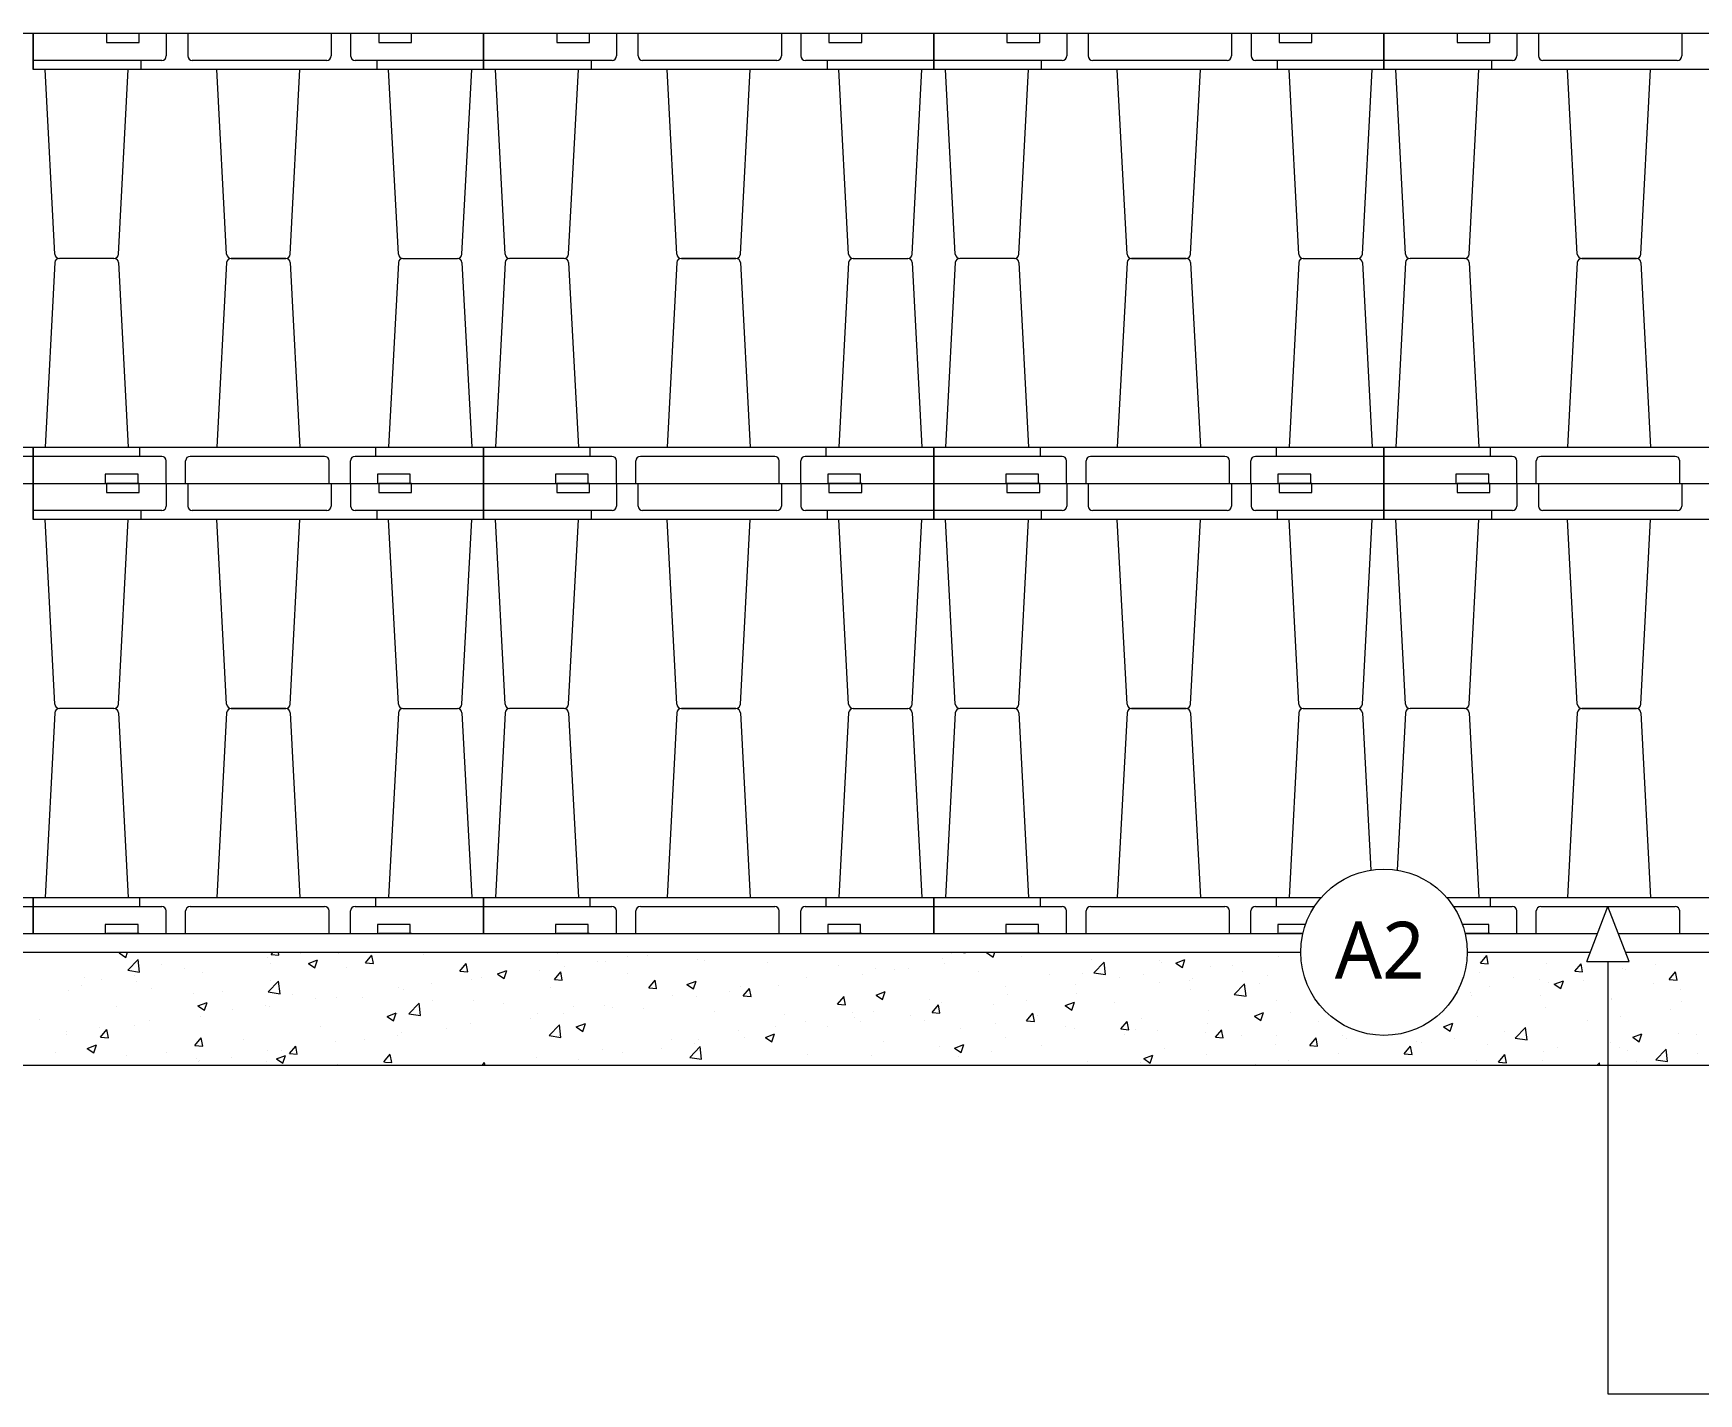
# Model space of a CAD drawing. Header units: millimetres. Extents: x 6388 to 10588, y 8 to 2978.
# Drawn here: x 8404 to 8989, y 463 to 941 of the extents above; entities that cross this region are included whole.
import ezdxf

# ---------------------------------------------------------------- set-up
doc = ezdxf.new("R2010")
doc.units = ezdxf.units.MM
doc.styles.add('微軟正黑體-20', font='Microsoft JhengHei.ttf', dxfattribs={"height": 20})

msp = doc.modelspace()

# ---------------------------------------------------------------- linework, layer by layer
at = {"lineweight": 5}
for p, q in [((8245.67, 941), (8403.93, 941)), ((8403.93, 928.28), (8403.93, 941)), ((8403.93, 941), (8403.93, 928.28)), ((8403.93, 931.46), (8403.93, 941)), ((8403.93, 941), (8562.2, 941)), ((8403.93, 941), (8403.93, 928.28)), ((8429.67, 941), (8429.67, 937.79)), ((8429.67, 937.79), (8441.19, 937.79)), ((8441.19, 937.79), (8441.19, 941)), ((8450.69, 941), (8450.69, 933.05)), ((8458.24, 941), (8458.24, 933.05)), ((8508.65, 941), (8508.65, 933.05)), ((8515.49, 941), (8515.49, 933.05)), ((8525.35, 941), (8525.35, 937.79)), ((8525.35, 937.79), (8536.88, 937.79)), ((8536.88, 937.79), (8536.88, 941)), ((8562.2, 928.28), (8562.2, 941)), ((8562.2, 941), (8562.2, 928.28)), ((8562.2, 931.46), (8562.2, 941)), ((8562.2, 941), (8720.46, 941)), ((8562.2, 941), (8562.2, 928.28)), ((8562.2, 941), (8562.2, 928.28)), ((8587.93, 941), (8587.93, 937.79)), ((8587.93, 937.79), (8599.46, 937.79)), ((8599.46, 937.79), (8599.46, 941)), ((8608.96, 941), (8608.96, 933.05)), ((8616.5, 941), (8616.5, 933.05)), ((8666.91, 941), (8666.91, 933.05)), ((8673.75, 941), (8673.75, 933.05)), ((8683.62, 941), (8683.62, 937.79)), ((8683.62, 937.79), (8695.14, 937.79)), ((8695.14, 937.79), (8695.14, 941)), ((8720.46, 941), (8878.73, 941)), ((8720.46, 941), (8720.46, 928.28)), ((8720.46, 941), (8720.46, 941)), ((8720.46, 941), (8720.46, 931.46)), ((8720.46, 928.28), (8720.46, 941)), ((8720.46, 941), (8720.46, 928.28)), ((8720.46, 931.46), (8720.46, 941)), ((8746.2, 941), (8746.2, 937.79)), ((8746.2, 937.79), (8757.72, 937.79)), ((8757.72, 937.79), (8757.72, 941)), ((8767.23, 941), (8767.23, 933.05)), ((8774.77, 941), (8774.77, 933.05)), ((8825.18, 941), (8825.18, 933.05)), ((8832.02, 941), (8832.02, 933.05)), ((8841.88, 941), (8841.88, 937.79)), ((8841.88, 937.79), (8853.41, 937.79)), ((8853.41, 937.79), (8853.41, 941)), ((8878.73, 941), (8878.73, 928.28)), ((8878.73, 941), (9149.81, 941)), ((8878.73, 928.28), (8878.73, 941)), ((8878.73, 941), (8878.73, 928.28)), ((8904.46, 941), (8904.46, 937.79)), ((8904.46, 937.79), (8915.99, 937.79)), ((8915.99, 937.79), (8915.99, 941)), ((8925.49, 941), (8925.49, 933.05)), ((8933.04, 941), (8933.04, 933.05)), ((8983.44, 941), (8983.44, 933.05)), ((8403.93, 931.46), (8403.93, 931.46)), ((8449.11, 931.46), (8403.93, 931.46)), ((8441.87, 928.28), (8441.87, 931.45)), ((8507.06, 931.46), (8459.82, 931.46)), ((8562.2, 931.46), (8517.07, 931.46)), ((8524.82, 928.33), (8524.82, 931.45)), ((8562.2, 931.46), (8562.2, 931.46)), ((8607.38, 931.46), (8562.2, 931.46)), ((8600.13, 928.28), (8600.13, 931.45)), ((8665.33, 931.46), (8618.09, 931.46)), ((8720.46, 931.46), (8675.33, 931.46)), ((8683.09, 928.33), (8683.09, 931.45)), ((8765.64, 931.46), (8720.46, 931.46)), ((8720.46, 931.46), (8720.46, 931.46)), ((8758.4, 928.28), (8758.4, 931.45)), ((8823.6, 931.46), (8776.35, 931.46)), ((8878.73, 931.46), (8833.6, 931.46)), ((8841.35, 928.33), (8841.35, 931.45)), ((8923.91, 931.46), (8878.73, 931.46)), ((8916.67, 928.28), (8916.67, 931.45)), ((8981.86, 931.46), (8934.62, 931.46)), ((8562.2, 928.28), (8403.93, 928.28)), ((8411.51, 863.36), (8408.08, 928.28)), ((8433.86, 863.36), (8437.29, 928.28)), ((8471.89, 863.36), (8468.46, 928.28)), ((8494.24, 863.36), (8497.67, 928.28)), ((8532.27, 863.36), (8528.84, 928.28)), ((8554.62, 863.36), (8558.05, 928.28)), ((8720.46, 928.28), (8562.2, 928.28)), ((8569.78, 863.36), (8566.35, 928.28)), ((8592.12, 863.36), (8595.55, 928.28)), ((8630.16, 863.36), (8626.73, 928.28)), ((8652.5, 863.36), (8655.93, 928.28)), ((8690.54, 863.36), (8687.11, 928.28)), ((8712.88, 863.36), (8716.31, 928.28)), ((8878.73, 928.28), (8720.46, 928.28)), ((8728.05, 863.36), (8724.62, 928.28)), ((8750.39, 863.36), (8753.82, 928.28)), ((8788.42, 863.36), (8785, 928.28)), ((8810.77, 863.36), (8814.2, 928.28)), ((8848.8, 863.36), (8845.37, 928.28)), ((8871.15, 863.36), (8874.58, 928.28)), ((9037, 928.28), (8878.73, 928.28)), ((8886.31, 863.36), (8882.88, 928.28)), ((8908.66, 863.36), (8912.09, 928.28)), ((8946.69, 863.36), (8943.26, 928.28)), ((8969.04, 863.36), (8972.47, 928.28)), ((8432.28, 861.86), (8413.09, 861.86)), ((8432.28, 861.86), (8413.09, 861.86)), ((8473.47, 861.86), (8492.66, 861.86)), ((8492.66, 861.86), (8473.47, 861.86)), ((8533.85, 861.86), (8553.04, 861.86)), ((8533.85, 861.86), (8553.04, 861.86)), ((8590.54, 861.86), (8571.36, 861.86)), ((8590.54, 861.86), (8571.36, 861.86)), ((8631.74, 861.86), (8650.92, 861.86)), ((8650.92, 861.86), (8631.74, 861.86)), ((8692.12, 861.86), (8711.3, 861.86)), ((8692.12, 861.86), (8711.3, 861.86)), ((8748.81, 861.86), (8729.63, 861.86)), ((8748.81, 861.86), (8729.63, 861.86)), ((8790.01, 861.86), (8809.19, 861.86)), ((8809.19, 861.86), (8790.01, 861.86)), ((8850.38, 861.86), (8869.57, 861.86)), ((8850.38, 861.86), (8869.57, 861.86)), ((8907.08, 861.86), (8887.89, 861.86)), ((8907.08, 861.86), (8887.89, 861.86)), ((8948.27, 861.86), (8967.46, 861.86)), ((8967.46, 861.86), (8948.27, 861.86)), ((8411.51, 860.37), (8408.08, 795.45)), ((8433.86, 860.37), (8437.29, 795.45)), ((8471.89, 860.37), (8468.46, 795.45)), ((8494.24, 860.37), (8497.67, 795.45)), ((8532.27, 860.37), (8528.84, 795.45)), ((8554.62, 860.37), (8558.05, 795.45)), ((8569.78, 860.37), (8566.35, 795.45)), ((8592.12, 860.37), (8595.55, 795.45)), ((8630.16, 860.37), (8626.73, 795.45)), ((8652.5, 860.37), (8655.93, 795.45)), ((8690.54, 860.37), (8687.11, 795.45)), ((8712.88, 860.37), (8716.31, 795.45)), ((8728.05, 860.37), (8724.62, 795.45)), ((8750.39, 860.37), (8753.82, 795.45)), ((8788.42, 860.37), (8785, 795.45)), ((8810.77, 860.37), (8814.2, 795.45)), ((8848.8, 860.37), (8845.37, 795.45)), ((8871.15, 860.37), (8874.58, 795.45)), ((8886.31, 860.37), (8882.88, 795.45)), ((8908.66, 860.37), (8912.09, 795.45)), ((8946.69, 860.37), (8943.26, 795.45)), ((8969.04, 860.37), (8972.47, 795.45)), ((8245.67, 795.45), (8403.93, 795.45)), ((8358.75, 792.27), (8403.93, 792.27)), ((8403.93, 782.73), (8403.93, 795.45)), ((8403.93, 795.45), (8403.93, 782.73)), ((8403.93, 795.45), (8562.2, 795.45)), ((8403.93, 795.45), (8403.93, 782.73)), ((8403.93, 795.45), (8403.93, 782.73)), ((8403.93, 792.27), (8449.06, 792.27)), ((8441.31, 795.4), (8441.31, 792.28)), ((8450.64, 782.73), (8450.64, 790.68)), ((8457.48, 782.73), (8457.48, 790.68)), ((8459.07, 792.27), (8506.31, 792.27)), ((8507.89, 782.73), (8507.89, 790.68)), ((8515.44, 782.73), (8515.44, 790.68)), ((8517.02, 792.27), (8562.2, 792.27)), ((8524.26, 795.45), (8524.26, 792.28)), ((8562.2, 782.73), (8562.2, 795.45)), ((8562.2, 795.45), (8562.2, 782.73)), ((8562.2, 795.45), (8720.46, 795.45)), ((8562.2, 795.45), (8562.2, 782.73)), ((8562.2, 795.45), (8562.2, 782.73)), ((8562.2, 792.27), (8607.33, 792.27)), ((8599.58, 795.4), (8599.58, 792.28)), ((8608.91, 782.73), (8608.91, 790.68)), ((8615.75, 782.73), (8615.75, 790.68)), ((8617.33, 792.27), (8664.58, 792.27)), ((8666.16, 782.73), (8666.16, 790.68)), ((8673.7, 782.73), (8673.7, 790.68)), ((8675.28, 792.27), (8720.46, 792.27)), ((8682.53, 795.45), (8682.53, 792.28)), ((8720.46, 795.45), (8878.73, 795.45)), ((8720.46, 795.45), (8720.46, 782.73)), ((8720.46, 782.73), (8720.46, 795.45)), ((8720.46, 795.45), (8720.46, 782.73)), ((8720.46, 792.27), (8765.59, 792.27)), ((8757.84, 795.4), (8757.84, 792.28)), ((8767.18, 782.73), (8767.18, 790.68)), ((8774.02, 782.73), (8774.02, 790.68)), ((8775.6, 792.27), (8822.84, 792.27)), ((8824.43, 782.73), (8824.43, 790.68)), ((8831.97, 782.73), (8831.97, 790.68)), ((8833.55, 792.27), (8878.73, 792.27)), ((8840.79, 795.45), (8840.79, 792.28)), ((8878.73, 795.45), (9037, 795.45)), ((8878.73, 795.45), (8878.73, 782.73)), ((8878.73, 782.73), (8878.73, 795.45)), ((8878.73, 795.45), (8878.73, 782.73)), ((8878.73, 792.27), (8923.86, 792.27)), ((8916.11, 795.4), (8916.11, 792.28)), ((8925.44, 782.73), (8925.44, 790.68)), ((8932.28, 782.73), (8932.28, 790.68)), ((8933.87, 792.27), (8981.11, 792.27)), ((8982.69, 782.73), (8982.69, 790.68)), ((8403.93, 777.96), (8403.93, 787.5)), ((8440.78, 785.94), (8429.25, 785.94)), ((8429.25, 785.94), (8429.25, 782.73)), ((8440.78, 782.73), (8440.78, 785.94)), ((8536.46, 785.94), (8524.94, 785.94)), ((8524.94, 785.94), (8524.94, 782.73)), ((8536.46, 782.73), (8536.46, 785.94)), ((8562.2, 777.96), (8562.2, 787.5)), ((8599.04, 785.94), (8587.52, 785.94)), ((8587.52, 785.94), (8587.52, 782.73)), ((8599.04, 782.73), (8599.04, 785.94)), ((8694.73, 785.94), (8683.21, 785.94)), ((8683.21, 785.94), (8683.21, 782.73)), ((8694.73, 782.73), (8694.73, 785.94)), ((8720.46, 787.5), (8720.46, 777.96)), ((8720.46, 777.96), (8720.46, 787.5)), ((8757.31, 785.94), (8745.79, 785.94)), ((8745.79, 785.94), (8745.79, 782.73)), ((8757.31, 782.73), (8757.31, 785.94)), ((8853, 785.94), (8841.47, 785.94)), ((8841.47, 785.94), (8841.47, 782.73)), ((8853, 782.73), (8853, 785.94)), ((8915.58, 785.94), (8904.05, 785.94)), ((8904.05, 785.94), (8904.05, 782.73)), ((8915.58, 782.73), (8915.58, 785.94)), ((8245.67, 782.73), (8403.93, 782.73)), ((8245.67, 782.73), (8403.93, 782.73)), ((8403.93, 770.02), (8403.93, 782.73)), ((8403.93, 782.73), (8403.93, 770.02)), ((8403.93, 782.73), (8562.2, 782.73)), ((8403.93, 782.73), (8562.2, 782.73)), ((8403.93, 782.73), (8403.93, 770.02)), ((8429.25, 782.73), (8440.78, 782.73)), ((8441.19, 782.73), (8429.67, 782.73)), ((8429.67, 782.73), (8429.67, 779.52)), ((8429.67, 779.52), (8441.19, 779.52)), ((8441.19, 779.52), (8441.19, 782.73)), ((8450.69, 782.73), (8450.69, 774.78)), ((8458.24, 782.73), (8458.24, 774.78)), ((8508.65, 782.73), (8508.65, 774.78)), ((8515.49, 782.73), (8515.49, 774.78)), ((8524.94, 782.73), (8536.46, 782.73)), ((8536.88, 782.73), (8525.35, 782.73)), ((8525.35, 782.73), (8525.35, 779.52)), ((8525.35, 779.52), (8536.88, 779.52)), ((8536.88, 779.52), (8536.88, 782.73)), ((8562.2, 770.02), (8562.2, 782.73)), ((8562.2, 782.73), (8562.2, 770.02)), ((8562.2, 782.73), (8720.46, 782.73)), ((8562.2, 782.73), (8720.46, 782.73)), ((8562.2, 782.73), (8562.2, 770.02)), ((8562.2, 782.73), (8562.2, 770.02)), ((8587.52, 782.73), (8599.04, 782.73)), ((8599.46, 782.73), (8587.93, 782.73)), ((8587.93, 782.73), (8587.93, 779.52)), ((8587.93, 779.52), (8599.46, 779.52)), ((8599.46, 779.52), (8599.46, 782.73)), ((8608.96, 782.73), (8608.96, 774.78)), ((8616.5, 782.73), (8616.5, 774.78)), ((8666.91, 782.73), (8666.91, 774.78)), ((8673.75, 782.73), (8673.75, 774.78)), ((8683.21, 782.73), (8694.73, 782.73)), ((8695.14, 782.73), (8683.62, 782.73)), ((8683.62, 782.73), (8683.62, 779.52)), ((8683.62, 779.52), (8695.14, 779.52)), ((8695.14, 779.52), (8695.14, 782.73)), ((8720.46, 782.73), (8878.73, 782.73)), ((8720.46, 782.73), (8720.46, 770.02)), ((8720.46, 782.73), (8878.73, 782.73)), ((8720.46, 770.02), (8720.46, 782.73)), ((8720.46, 782.73), (8720.46, 770.02)), ((8745.79, 782.73), (8757.31, 782.73)), ((8746.2, 782.73), (8746.2, 779.52)), ((8757.72, 782.73), (8746.2, 782.73)), ((8746.2, 779.52), (8757.72, 779.52)), ((8757.72, 779.52), (8757.72, 782.73)), ((8767.23, 782.73), (8767.23, 774.78)), ((8774.77, 782.73), (8774.77, 774.78)), ((8825.18, 782.73), (8825.18, 774.78)), ((8832.02, 782.73), (8832.02, 774.78)), ((8841.47, 782.73), (8853, 782.73)), ((8841.88, 782.73), (8841.88, 779.52)), ((8853.41, 782.73), (8841.88, 782.73)), ((8841.88, 779.52), (8853.41, 779.52)), ((8853.41, 779.52), (8853.41, 782.73)), ((8878.73, 770.02), (8878.73, 782.73)), ((8878.73, 782.73), (8878.73, 770.02)), ((8878.73, 782.73), (9037, 782.73)), ((8878.73, 782.73), (9037, 782.73)), ((8878.73, 782.73), (8878.73, 770.02)), ((8904.05, 782.73), (8915.58, 782.73)), ((8915.99, 782.73), (8904.46, 782.73)), ((8904.46, 782.73), (8904.46, 779.52)), ((8904.46, 779.52), (8915.99, 779.52)), ((8915.99, 779.52), (8915.99, 782.73)), ((8925.49, 782.73), (8925.49, 774.78)), ((8933.04, 782.73), (8933.04, 774.78)), ((8983.44, 782.73), (8983.44, 774.78)), ((8449.11, 773.2), (8403.93, 773.2)), ((8441.87, 770.02), (8441.87, 773.18)), ((8507.06, 773.2), (8459.82, 773.2)), ((8562.2, 773.2), (8517.07, 773.2)), ((8524.82, 770.06), (8524.82, 773.18)), ((8607.38, 773.2), (8562.2, 773.2)), ((8600.13, 770.02), (8600.13, 773.18)), ((8665.33, 773.2), (8618.09, 773.2)), ((8720.46, 773.2), (8675.33, 773.2)), ((8683.09, 770.06), (8683.09, 773.18)), ((8765.64, 773.2), (8720.46, 773.2)), ((8758.4, 770.02), (8758.4, 773.18)), ((8823.6, 773.2), (8776.35, 773.2)), ((8878.73, 773.2), (8833.6, 773.2)), ((8841.35, 770.06), (8841.35, 773.18)), ((8923.91, 773.2), (8878.73, 773.2)), ((8916.67, 770.02), (8916.67, 773.18)), ((8981.86, 773.2), (8934.62, 773.2)), ((8562.2, 770.02), (8403.93, 770.02)), ((8411.51, 705.1), (8408.08, 770.02)), ((8433.86, 705.1), (8437.29, 770.02)), ((8471.89, 705.1), (8468.46, 770.02)), ((8494.24, 705.1), (8497.67, 770.02)), ((8532.27, 705.1), (8528.84, 770.02)), ((8554.62, 705.1), (8558.05, 770.02)), ((8720.46, 770.02), (8562.2, 770.02)), ((8569.78, 705.1), (8566.35, 770.02)), ((8592.12, 705.1), (8595.55, 770.02)), ((8630.16, 705.1), (8626.73, 770.02)), ((8652.5, 705.1), (8655.93, 770.02)), ((8690.54, 705.1), (8687.11, 770.02)), ((8712.88, 705.1), (8716.31, 770.02)), ((8878.73, 770.02), (8720.46, 770.02)), ((8728.05, 705.1), (8724.62, 770.02)), ((8750.39, 705.1), (8753.82, 770.02)), ((8788.42, 705.1), (8785, 770.02)), ((8810.77, 705.1), (8814.2, 770.02)), ((8848.8, 705.1), (8845.37, 770.02)), ((8871.15, 705.1), (8874.58, 770.02)), ((9037, 770.02), (8878.73, 770.02)), ((8886.31, 705.1), (8882.88, 770.02)), ((8908.66, 705.1), (8912.09, 770.02)), ((8946.69, 705.1), (8943.26, 770.02)), ((8969.04, 705.1), (8972.47, 770.02)), ((8432.28, 703.6), (8413.09, 703.6)), ((8432.28, 703.6), (8413.09, 703.6)), ((8473.47, 703.6), (8492.66, 703.6)), ((8492.66, 703.6), (8473.47, 703.6)), ((8533.85, 703.6), (8553.04, 703.6)), ((8533.85, 703.6), (8553.04, 703.6)), ((8590.54, 703.6), (8571.36, 703.6)), ((8590.54, 703.6), (8571.36, 703.6)), ((8631.74, 703.6), (8650.92, 703.6)), ((8650.92, 703.6), (8631.74, 703.6)), ((8692.12, 703.6), (8711.3, 703.6)), ((8692.12, 703.6), (8711.3, 703.6)), ((8748.81, 703.6), (8729.63, 703.6)), ((8748.81, 703.6), (8729.63, 703.6)), ((8790.01, 703.6), (8809.19, 703.6)), ((8809.19, 703.6), (8790.01, 703.6)), ((8850.38, 703.6), (8869.57, 703.6)), ((8850.38, 703.6), (8869.57, 703.6)), ((8907.08, 703.6), (8887.89, 703.6)), ((8907.08, 703.6), (8887.89, 703.6)), ((8948.27, 703.6), (8967.46, 703.6)), ((8967.46, 703.6), (8948.27, 703.6)), ((8411.51, 702.1), (8408.08, 637.18)), ((8433.86, 702.1), (8437.29, 637.18)), ((8471.89, 702.1), (8468.46, 637.18)), ((8494.24, 702.1), (8497.67, 637.18)), ((8532.27, 702.1), (8528.84, 637.18)), ((8554.62, 702.1), (8558.05, 637.18)), ((8569.78, 702.1), (8566.35, 637.18)), ((8592.12, 702.1), (8595.55, 637.18)), ((8630.16, 702.1), (8626.73, 637.18)), ((8652.5, 702.1), (8655.93, 637.18)), ((8690.54, 702.1), (8687.11, 637.18)), ((8712.88, 702.1), (8716.31, 637.18)), ((8728.05, 702.1), (8724.62, 637.18)), ((8750.39, 702.1), (8753.82, 637.18)), ((8788.42, 702.1), (8785, 637.18)), ((8810.77, 702.1), (8814.2, 637.18)), ((8848.8, 702.1), (8845.37, 637.18)), ((8871.15, 702.1), (8874.07, 646.8)), ((8886.31, 702.1), (8883.39, 646.8)), ((8908.66, 702.1), (8912.09, 637.18)), ((8946.69, 702.1), (8943.26, 637.18)), ((8969.04, 702.1), (8972.47, 637.18)), ((8245.67, 637.18), (8403.93, 637.18)), ((8358.75, 634), (8403.93, 634)), ((8403.93, 624.46), (8403.93, 637.18)), ((8403.93, 637.18), (8403.93, 624.46)), ((8403.93, 637.18), (8562.2, 637.18)), ((8403.93, 637.18), (8403.93, 624.46)), ((8403.93, 634), (8449.06, 634)), ((8441.31, 637.13), (8441.31, 634.01)), ((8450.64, 624.46), (8450.64, 632.42)), ((8457.48, 624.46), (8457.48, 632.42)), ((8459.07, 634), (8506.31, 634)), ((8507.89, 624.46), (8507.89, 632.42)), ((8515.44, 624.46), (8515.44, 632.42)), ((8517.02, 634), (8562.2, 634)), ((8524.26, 637.18), (8524.26, 634.01)), ((8562.2, 624.46), (8562.2, 637.18)), ((8562.2, 637.18), (8562.2, 624.46)), ((8562.2, 637.18), (8720.46, 637.18)), ((8562.2, 637.18), (8562.2, 624.46)), ((8562.2, 634), (8607.33, 634)), ((8599.58, 637.13), (8599.58, 634.01)), ((8608.91, 624.46), (8608.91, 632.42)), ((8615.75, 624.46), (8615.75, 632.42)), ((8617.33, 634), (8664.58, 634)), ((8666.16, 624.46), (8666.16, 632.42)), ((8673.7, 624.46), (8673.7, 632.42)), ((8675.28, 634), (8720.46, 634)), ((8682.53, 637.18), (8682.53, 634.01)), ((8720.46, 637.18), (8856.71, 637.18)), ((8720.46, 637.18), (8720.46, 624.46)), ((8720.46, 624.46), (8720.46, 637.18)), ((8720.46, 637.18), (8720.46, 624.46)), ((8720.46, 634), (8765.59, 634)), ((8720.46, 634), (8720.46, 624.46)), ((8757.84, 637.13), (8757.84, 634.01)), ((8767.18, 624.46), (8767.18, 632.42)), ((8774.02, 624.46), (8774.02, 632.42)), ((8775.6, 634), (8822.84, 634)), ((8824.43, 624.46), (8824.43, 632.42)), ((8831.97, 624.46), (8831.97, 632.42)), ((8833.55, 634), (8854.29, 634)), ((8840.79, 637.18), (8840.79, 634.01)), ((8900.75, 637.18), (9037, 637.18)), ((8903.17, 634), (8923.86, 634)), ((8916.11, 637.13), (8916.11, 634.01)), ((8925.44, 624.46), (8925.44, 632.42)), ((8932.28, 624.46), (8932.28, 632.42)), ((8933.87, 634), (8981.11, 634)), ((8950.04, 614.62), (8957.49, 634)), ((8964.94, 614.62), (8957.49, 634)), ((8982.69, 624.46), (8982.69, 632.42)), ((8440.78, 627.68), (8429.25, 627.68)), ((8429.25, 627.68), (8429.25, 624.46)), ((8440.78, 624.46), (8440.78, 627.68)), ((8536.46, 627.68), (8524.94, 627.68)), ((8524.94, 627.68), (8524.94, 624.46)), ((8536.46, 624.46), (8536.46, 627.68)), ((8599.04, 627.68), (8587.52, 627.68)), ((8587.52, 627.68), (8587.52, 624.46)), ((8599.04, 624.46), (8599.04, 627.68)), ((8694.73, 627.68), (8683.21, 627.68)), ((8683.21, 627.68), (8683.21, 624.46)), ((8694.73, 624.46), (8694.73, 627.68)), ((8757.31, 627.68), (8745.79, 627.68)), ((8745.79, 627.68), (8745.79, 624.46)), ((8757.31, 624.46), (8757.31, 627.68)), ((8851.15, 627.68), (8841.47, 627.68)), ((8841.47, 627.68), (8841.47, 624.46)), ((8915.58, 627.68), (8906.31, 627.68)), ((8915.58, 624.46), (8915.58, 627.68)), ((8245.67, 624.46), (8403.93, 624.46)), ((8403.93, 624.46), (8562.2, 624.46)), ((8429.25, 624.46), (8440.78, 624.46)), ((8441.19, 624.46), (8429.67, 624.46)), ((8524.94, 624.46), (8536.46, 624.46)), ((8536.88, 624.46), (8525.35, 624.46)), ((8562.2, 624.46), (8720.46, 624.46)), ((8587.52, 624.46), (8599.04, 624.46)), ((8599.46, 624.46), (8587.93, 624.46)), ((8683.21, 624.46), (8694.73, 624.46)), ((8695.14, 624.46), (8683.62, 624.46)), ((8720.46, 624.46), (8850.22, 624.46)), ((8745.79, 624.46), (8757.31, 624.46)), ((8757.72, 624.46), (8746.2, 624.46)), ((8841.47, 624.46), (8850.22, 624.46)), ((8850.22, 624.46), (8841.88, 624.46)), ((8907.24, 624.46), (8953.82, 624.46)), ((8907.24, 624.46), (8915.58, 624.46)), ((8915.99, 624.46), (8907.24, 624.46)), ((8961.15, 624.46), (9037, 624.46)), ((8058.66, 617.92), (8849.48, 617.92)), ((8227.8, 617.92), (8849.48, 617.92)), ((8907.98, 617.92), (8951.31, 617.92)), ((8907.98, 617.92), (8951.31, 617.92)), ((8963.67, 617.92), (9118.01, 617.92)), ((8963.67, 617.92), (9118.01, 617.92)), ((8950.04, 614.62), (8964.94, 614.62)), ((8957.49, 614.62), (8957.49, 462.69)), ((9094.95, 578.05), (8058.66, 578.05)), ((8957.49, 462.69), (9038.27, 462.69))]:
    msp.add_line(p, q, dxfattribs=at)
at = {"linetype": 'Continuous', "lineweight": 5}
for p, q in [((8434.14, 617.67), (8434.8, 617.92)), ((8434.14, 617.67), (8436.44, 616.11)), ((8436.44, 616.11), (8437.05, 617.92)), ((8437.15, 611.59), (8440.76, 615.35)), ((8441.27, 610.95), (8440.76, 615.35)), ((8486.25, 615.93), (8486.25, 615.93)), ((8487.53, 617.06), (8488.26, 617.92)), ((8487.53, 617.06), (8490.3, 616.82)), ((8490.29, 616.82), (8490.09, 617.92)), ((8497.84, 617.45), (8497.84, 617.45)), ((8500.65, 613.96), (8503.89, 615.21)), ((8502.95, 612.41), (8503.89, 615.2)), ((8511.22, 617.36), (8511.22, 617.36)), ((8520.73, 614.16), (8522.96, 616.82)), ((8523.49, 613.91), (8522.95, 616.81)), ((8541.14, 617.24), (8541.14, 617.24)), ((8588.07, 617.34), (8588.07, 617.34)), ((8612.78, 616.3), (8612.78, 616.3)), ((8619.86, 616.87), (8619.86, 616.87)), ((8637.48, 615.25), (8637.48, 615.25)), ((8639.78, 614.94), (8639.78, 614.94)), ((8723.61, 615.62), (8723.61, 615.62)), ((8726.54, 617.3), (8726.54, 617.3)), ((8730.26, 617.92), (8731.46, 617.73)), ((8731.46, 617.73), (8731.44, 617.92)), ((8739.05, 617.77), (8739.45, 617.92)), ((8739.05, 617.77), (8741.35, 616.21)), ((8741.35, 616.21), (8741.92, 617.92)), ((8751.24, 616.25), (8751.24, 616.25)), ((8753.59, 617.82), (8753.59, 617.82)), ((8775.94, 615.21), (8775.94, 615.21)), ((8799.8, 615.12), (8799.8, 615.12)), ((8805.55, 614.06), (8808.79, 615.31)), ((8807.86, 612.51), (8808.79, 615.3)), ((8841.62, 616.34), (8841.62, 616.34)), ((8912.62, 614.12), (8914.85, 616.78)), ((8915.37, 613.87), (8914.84, 616.77)), ((8422.1, 608.87), (8422.1, 608.87)), ((8437.15, 611.59), (8441.27, 610.95)), ((8439.5, 609.77), (8439.5, 609.77)), ((8449.09, 613.5), (8449.09, 613.5)), ((8457.03, 612.08), (8457.03, 612.08)), ((8463.42, 610.63), (8463.42, 610.63)), ((8487.46, 614.1), (8487.46, 614.1)), ((8500.65, 613.96), (8502.95, 612.41)), ((8514.16, 612.61), (8514.16, 612.61)), ((8520.73, 614.16), (8523.49, 613.91)), ((8553.92, 611.25), (8556.15, 613.91)), ((8553.92, 611.25), (8556.69, 611.01)), ((8556.68, 611.01), (8556.14, 613.91)), ((8561.53, 609.19), (8561.53, 609.19)), ((8567.15, 610.26), (8570.39, 611.5)), ((8567.15, 610.25), (8569.46, 608.7)), ((8569.46, 608.7), (8570.39, 611.5)), ((8581.83, 611.64), (8581.83, 611.64)), ((8587.11, 608.35), (8589.34, 611.01)), ((8589.87, 608.11), (8589.34, 611.01)), ((8590.75, 613.04), (8590.75, 613.04)), ((8602.34, 614.56), (8602.34, 614.56)), ((8605.2, 614.61), (8605.2, 614.61)), ((8612.79, 610.31), (8612.79, 610.31)), ((8662.18, 614.21), (8662.18, 614.21)), ((8675.81, 608.89), (8675.81, 608.89)), ((8686.89, 613.17), (8686.89, 613.17)), ((8695.25, 610.14), (8695.25, 610.14)), ((8699.85, 612.36), (8699.85, 612.36)), ((8706.84, 611.67), (8706.84, 611.67)), ((8711.59, 612.12), (8711.59, 612.12)), ((8724.37, 613.98), (8724.37, 613.98)), ((8736.29, 611.08), (8736.29, 611.08)), ((8761, 610.04), (8761, 610.04)), ((8772.81, 610.49), (8772.81, 610.49)), ((8776.74, 610.71), (8780.34, 614.47)), ((8776.74, 610.71), (8780.85, 610.07)), ((8780.85, 610.07), (8780.34, 614.47)), ((8785.7, 608.99), (8785.7, 608.99)), ((8794.21, 609.91), (8794.21, 609.91)), ((8800.65, 614.16), (8800.65, 614.16)), ((8805.55, 614.06), (8807.86, 612.51)), ((8817.59, 612.87), (8817.59, 612.87)), ((8825.35, 613.12), (8825.35, 613.12)), ((8828.87, 611.09), (8828.87, 611.09)), ((8837.87, 609.6), (8837.87, 609.6)), ((8850.05, 612.08), (8850.05, 612.08)), ((8912.23, 610.62), (8912.23, 610.62)), ((8912.62, 614.12), (8915.38, 613.88)), ((8924.16, 608.95), (8924.16, 608.95)), ((8935.99, 613.88), (8935.99, 613.88)), ((8945.81, 611.21), (8948.04, 613.87)), ((8945.81, 611.21), (8948.58, 610.97)), ((8948.57, 610.97), (8948.03, 613.87)), ((8962.59, 612.04), (8962.59, 612.04)), ((8963.5, 611.93), (8963.5, 611.93)), ((8974.18, 613.57), (8974.18, 613.57)), ((8979, 608.31), (8981.23, 610.97)), ((8981.76, 608.07), (8981.22, 610.97)), ((8416.29, 604.41), (8416.29, 604.41)), ((8420.89, 606.3), (8420.89, 606.3)), ((8427.91, 608.25), (8427.91, 608.25)), ((8440.05, 607.67), (8440.05, 607.67)), ((8445.59, 605.25), (8445.59, 605.25)), ((8460.18, 603.34), (8460.18, 603.34)), ((8470.29, 604.21), (8470.29, 604.21)), ((8486.54, 603.93), (8490.15, 607.69)), ((8486.54, 603.93), (8490.66, 603.29)), ((8487.17, 607.97), (8487.17, 607.97)), ((8490.66, 603.29), (8490.14, 607.69)), ((8495, 603.17), (8495, 603.17)), ((8532.42, 605.36), (8532.42, 605.36)), ((8534.03, 604.92), (8534.03, 604.92)), ((8544, 606.88), (8544, 606.88)), ((8558.07, 608.39), (8558.07, 608.39)), ((8585.8, 605.68), (8585.8, 605.68)), ((8587.11, 608.35), (8589.88, 608.11)), ((8620.3, 605.44), (8622.54, 608.1)), ((8620.3, 605.44), (8623.07, 605.2)), ((8623.06, 605.2), (8622.53, 608.1)), ((8633.66, 606.55), (8636.9, 607.79)), ((8633.66, 606.55), (8635.96, 604.99)), ((8635.96, 604.99), (8636.9, 607.79)), ((8648.5, 603.99), (8648.5, 603.99)), ((8652.44, 605.93), (8652.44, 605.93)), ((8653.5, 602.54), (8655.73, 605.2)), ((8656.26, 602.3), (8655.72, 605.2)), ((8666.03, 606.3), (8666.03, 606.3)), ((8700.17, 602.84), (8703.41, 604.09)), ((8702.47, 601.29), (8703.41, 604.08)), ((8745.82, 605.86), (8745.82, 605.86)), ((8746.42, 603.18), (8746.42, 603.18)), ((8770.45, 606.65), (8770.45, 606.65)), ((8770.53, 603.41), (8770.53, 603.41)), ((8799.76, 607.25), (8799.76, 607.25)), ((8810.4, 607.95), (8810.4, 607.95)), ((8810.89, 604.96), (8810.89, 604.96)), ((8811.34, 608.78), (8811.34, 608.78)), ((8826.12, 603.05), (8830.24, 602.41)), ((8826.13, 603.05), (8829.73, 606.81)), ((8830.24, 602.41), (8829.73, 606.81)), ((8835.11, 606.9), (8835.11, 606.9)), ((8909.22, 603.77), (8909.22, 603.77)), ((8915.84, 605.89), (8915.84, 605.89)), ((8933.37, 608.19), (8933.37, 608.19)), ((8936.51, 607.3), (8936.51, 607.3)), ((8938.57, 606.65), (8941.81, 607.89)), ((8938.57, 606.65), (8940.87, 605.1)), ((8940.87, 605.1), (8941.81, 607.89)), ((8948.87, 607.9), (8948.87, 607.9)), ((8973.57, 606.86), (8973.57, 606.86)), ((8979, 608.31), (8981.77, 608.07)), ((8982.84, 604.91), (8982.84, 604.91)), ((8433.19, 598.71), (8433.19, 598.71)), ((8461.77, 599.04), (8465.01, 600.28)), ((8461.77, 599.03), (8464.07, 597.48)), ((8464.07, 597.48), (8465.01, 600.28)), ((8474.08, 597.68), (8474.08, 597.68)), ((8485.66, 599.2), (8485.66, 599.2)), ((8486.9, 598.7), (8486.9, 598.7)), ((8503.19, 601.51), (8503.19, 601.51)), ((8510.66, 601.95), (8510.66, 601.95)), ((8519.7, 602.12), (8519.7, 602.12)), ((8535.93, 596.27), (8539.53, 600.03)), ((8540.04, 595.63), (8539.53, 600.03)), ((8544.4, 601.08), (8544.4, 601.08)), ((8558.82, 601.04), (8558.82, 601.04)), ((8569.11, 600.04), (8569.11, 600.04)), ((8593.81, 598.99), (8593.81, 598.99)), ((8604.64, 599.2), (8604.64, 599.2)), ((8607.69, 598.62), (8607.69, 598.62)), ((8618.51, 597.95), (8618.51, 597.95)), ((8628.67, 602.67), (8628.67, 602.67)), ((8636.92, 602.46), (8636.92, 602.46)), ((8653.5, 602.54), (8656.26, 602.3)), ((8686.69, 599.64), (8688.92, 602.3)), ((8686.69, 599.64), (8689.46, 599.39)), ((8689.45, 599.39), (8688.91, 602.29)), ((8700.17, 602.84), (8702.47, 601.29)), ((8718.83, 601.23), (8718.83, 601.23)), ((8719.88, 596.73), (8722.11, 599.39)), ((8722.64, 596.49), (8722.11, 599.39)), ((8723.04, 600.21), (8723.04, 600.21)), ((8741.42, 599.57), (8741.42, 599.57)), ((8753, 601.1), (8753, 601.1)), ((8766.67, 599.14), (8769.91, 600.38)), ((8766.67, 599.13), (8768.97, 597.58)), ((8768.97, 597.58), (8769.91, 600.38)), ((8783.9, 600.33), (8783.9, 600.33)), ((8817.03, 597.46), (8817.03, 597.46)), ((8841.06, 600.93), (8841.06, 600.93)), ((8909.52, 602.67), (8909.52, 602.67)), ((8933.92, 602.73), (8933.92, 602.73)), ((8935.43, 598.48), (8935.43, 598.48)), ((8958.62, 601.69), (8958.62, 601.69)), ((8958.8, 601.44), (8958.8, 601.44)), ((8979.53, 597.62), (8979.53, 597.62)), ((8983.33, 600.64), (8983.33, 600.64)), ((8406.2, 594.08), (8406.2, 594.08)), ((8427.33, 591.52), (8427.33, 591.52)), ((8439.49, 592.26), (8439.49, 592.26)), ((8444.85, 593.83), (8444.85, 593.83)), ((8462.86, 595.23), (8462.86, 595.23)), ((8504.84, 591.78), (8504.84, 591.78)), ((8528.27, 595.33), (8531.51, 596.57)), ((8528.27, 595.33), (8530.57, 593.78)), ((8530.57, 593.78), (8531.51, 596.57)), ((8531.83, 596.41), (8531.83, 596.41)), ((8535.93, 596.27), (8540.04, 595.63)), ((8557.5, 592.98), (8557.5, 592.98)), ((8578.58, 594.78), (8578.58, 594.78)), ((8581.26, 596.24), (8581.26, 596.24)), ((8585.32, 588.61), (8588.92, 592.37)), ((8589.43, 587.97), (8588.92, 592.37)), ((8590.16, 596.31), (8590.16, 596.31)), ((8594.78, 591.62), (8598.02, 592.87)), ((8594.78, 591.62), (8597.08, 590.07)), ((8597.08, 590.07), (8598.02, 592.87)), ((8643.22, 596.9), (8643.22, 596.9)), ((8664.86, 591.96), (8664.86, 591.96)), ((8667.92, 595.86), (8667.92, 595.86)), ((8675.25, 593.49), (8675.25, 593.49)), ((8683.08, 591.89), (8683.08, 591.89)), ((8691.85, 596.59), (8691.85, 596.59)), ((8692.63, 594.82), (8692.63, 594.82)), ((8694.67, 593.42), (8694.67, 593.42)), ((8699.28, 596.96), (8699.28, 596.96)), ((8712.19, 595.73), (8712.19, 595.73)), ((8717.33, 593.77), (8717.33, 593.77)), ((8719.88, 596.73), (8722.65, 596.49)), ((8742.03, 592.73), (8742.03, 592.73)), ((8753.08, 593.83), (8755.31, 596.49)), ((8753.08, 593.83), (8755.84, 593.59)), ((8755.83, 593.59), (8755.3, 596.49)), ((8756.91, 595.7), (8756.91, 595.7)), ((8766.74, 591.69), (8766.74, 591.69)), ((8786.27, 590.92), (8788.5, 593.58)), ((8789.03, 590.68), (8788.49, 593.58)), ((8793.65, 594.5), (8793.65, 594.5)), ((8816.69, 592.83), (8816.69, 592.83)), ((8833.18, 595.43), (8836.42, 596.67)), ((8833.18, 595.43), (8835.48, 593.88)), ((8835.48, 593.88), (8836.42, 596.67)), ((8845.92, 596.68), (8845.92, 596.68)), ((8855.55, 593.4), (8855.55, 593.4)), ((8899.68, 591.72), (8902.92, 592.97)), ((8899.68, 591.72), (8901.98, 590.17)), ((8901.98, 590.17), (8902.92, 592.97)), ((8911.67, 595.22), (8911.67, 595.22)), ((8924.9, 587.73), (8928.51, 591.49)), ((8929.02, 587.09), (8928.51, 591.49)), ((8950.42, 593.79), (8950.42, 593.79)), ((8962.01, 595.31), (8962.01, 595.31)), ((8415.73, 589), (8415.73, 589)), ((8415.74, 590), (8415.74, 590)), ((8427.57, 588.06), (8429.8, 590.72)), ((8427.57, 588.06), (8430.34, 587.82)), ((8430.33, 587.82), (8429.79, 590.72)), ((8460.76, 585.16), (8462.99, 587.81)), ((8463.52, 584.91), (8462.99, 587.81)), ((8477.85, 587.15), (8477.85, 587.15)), ((8510.09, 586.55), (8510.09, 586.55)), ((8520.24, 587.1), (8520.24, 587.1)), ((8531.83, 588.63), (8531.83, 588.63)), ((8533.47, 589.51), (8533.47, 589.51)), ((8549.35, 590.94), (8549.35, 590.94)), ((8585.32, 588.61), (8589.43, 587.97)), ((8628.11, 587.27), (8628.11, 587.27)), ((8636.33, 585.74), (8636.33, 585.74)), ((8637.87, 587.33), (8637.87, 587.33)), ((8651.87, 590.52), (8651.87, 590.52)), ((8653.85, 588.04), (8653.85, 588.04)), ((8661.28, 587.92), (8664.52, 589.16)), ((8661.28, 587.92), (8663.58, 586.36)), ((8663.58, 586.36), (8664.52, 589.16)), ((8702.93, 586.43), (8702.93, 586.43)), ((8727.79, 584.21), (8731.03, 585.45)), ((8729.92, 591.07), (8729.92, 591.07)), ((8730.09, 582.66), (8731.03, 585.45)), ((8745.85, 587.77), (8745.85, 587.77)), ((8769.89, 591.24), (8769.89, 591.24)), ((8786.27, 590.92), (8789.03, 590.68)), ((8787.58, 589), (8787.58, 589)), ((8791.44, 590.64), (8791.44, 590.64)), ((8799.17, 590.53), (8799.17, 590.53)), ((8816.14, 589.6), (8816.14, 589.6)), ((8819.46, 588.02), (8821.69, 590.68)), ((8819.46, 588.02), (8822.23, 587.78)), ((8822.22, 587.78), (8821.68, 590.68)), ((8828.56, 588.77), (8828.56, 588.77)), ((8840.5, 585.53), (8840.5, 585.53)), ((8840.85, 588.55), (8840.85, 588.55)), ((8852.65, 585.12), (8854.88, 587.78)), ((8855.41, 584.87), (8854.88, 587.77)), ((8864.26, 588.79), (8864.26, 588.79)), ((8865.55, 587.51), (8865.55, 587.51)), ((8890.25, 586.47), (8890.25, 586.47)), ((8892.08, 586.11), (8892.08, 586.11)), ((8903.67, 587.63), (8903.67, 587.63)), ((8921.19, 589.94), (8921.19, 589.94)), ((8924.9, 587.73), (8929.02, 587.09)), ((8958.24, 586.03), (8958.24, 586.03)), ((8966.19, 588.02), (8969.43, 589.26)), ((8966.19, 588.02), (8968.49, 586.46)), ((8968.49, 586.46), (8969.43, 589.26)), ((8982.28, 589.5), (8982.28, 589.5)), ((8988.58, 588.95), (8988.58, 588.95)), ((8411.87, 582.65), (8411.87, 582.65)), ((8422.88, 584.11), (8426.12, 585.35)), ((8422.88, 584.11), (8425.18, 582.56)), ((8425.18, 582.56), (8426.12, 585.35)), ((8436.58, 581.61), (8436.58, 581.61)), ((8450.86, 582.51), (8450.86, 582.51)), ((8460.76, 585.16), (8463.53, 584.91)), ((8461.28, 580.56), (8461.28, 580.56)), ((8462.3, 579.82), (8462.3, 579.82)), ((8473.49, 580.95), (8473.49, 580.95)), ((8486.33, 583.29), (8486.33, 583.29)), ((8489.39, 580.4), (8492.63, 581.65)), ((8489.39, 580.4), (8491.69, 578.85)), ((8491.02, 583.26), (8491.02, 583.26)), ((8491.69, 578.85), (8492.63, 581.65)), ((8493.96, 582.25), (8496.19, 584.91)), ((8493.96, 582.25), (8496.72, 582.01)), ((8496.71, 582.01), (8496.18, 584.91)), ((8527.15, 579.35), (8527.74, 580.06)), ((8527.74, 580.06), (8529.38, 582.01)), ((8529.91, 579.1), (8529.37, 582)), ((8580.7, 580.83), (8580.7, 580.83)), ((8595.52, 580.36), (8595.52, 580.36)), ((8604.08, 583.8), (8604.08, 583.8)), ((8610.88, 582.7), (8610.88, 582.7)), ((8624.74, 584.21), (8624.74, 584.21)), ((8634.71, 580.95), (8638.31, 584.71)), ((8634.71, 580.95), (8638.82, 580.31)), ((8638.82, 580.31), (8638.31, 584.71)), ((8675.95, 581.8), (8675.95, 581.8)), ((8698.72, 581.55), (8698.72, 581.55)), ((8722.48, 584.81), (8722.48, 584.81)), ((8727.79, 584.21), (8730.09, 582.66)), ((8729.24, 581.32), (8729.24, 581.32)), ((8740.83, 582.85), (8740.83, 582.85)), ((8758.36, 585.15), (8758.36, 585.15)), ((8794.29, 580.5), (8797.53, 581.75)), ((8794.29, 580.5), (8796.6, 578.95)), ((8796.6, 578.95), (8797.53, 581.75)), ((8801.57, 584.14), (8801.57, 584.14)), ((8816.46, 582.06), (8816.46, 582.06)), ((8845.33, 579.95), (8845.33, 579.95)), ((8852.65, 585.12), (8855.42, 584.87)), ((8862.86, 582.26), (8862.86, 582.26)), ((8885.85, 582.21), (8888.08, 584.87)), ((8885.85, 582.21), (8888.61, 581.97)), ((8888.6, 581.97), (8888.07, 584.87)), ((8911.11, 579.81), (8911.11, 579.81)), ((8914.96, 585.42), (8914.96, 585.42)), ((8919.04, 579.31), (8921.27, 581.97)), ((8921.8, 579.07), (8921.26, 581.97)), ((8934.6, 579.69), (8934.6, 579.69)), ((8934.87, 583.07), (8934.87, 583.07)), ((8939.66, 584.38), (8939.66, 584.38)), ((8961.59, 584.32), (8961.59, 584.32)), ((8964.36, 583.34), (8964.36, 583.34)), ((8974.29, 580.07), (8977.9, 583.83)), ((8974.29, 580.07), (8978.41, 579.44)), ((8978.4, 579.43), (8977.89, 583.83)), ((8989.07, 582.29), (8989.07, 582.29)), ((8461.9, 579.42), (8461.9, 579.42)), ((8485.99, 579.52), (8485.99, 579.52)), ((8510.69, 578.48), (8510.69, 578.48)), ((8527.15, 579.35), (8527.74, 579.3)), ((8527.74, 579.3), (8529.91, 579.11)), ((8561.69, 578.05), (8562.57, 579.1)), ((8562.76, 578.05), (8562.56, 579.1)), ((8577.99, 578.06), (8577.99, 578.06)), ((8583.89, 578.06), (8583.89, 578.06)), ((8674.68, 578.08), (8674.68, 578.08)), ((8774.58, 579.5), (8774.58, 579.5)), ((8793.09, 579.1), (8793.09, 579.1)), ((8833.75, 578.43), (8833.75, 578.43)), ((8919.04, 579.31), (8921.8, 579.07)), ((8953.61, 578.05), (8954.46, 579.06)), ((8954.64, 578.05), (8954.45, 579.06)), ((8967.36, 579.37), (8967.36, 579.37))]:
    msp.add_line(p, q, dxfattribs=at)
at = {"lineweight": 5}
msp.add_circle((8878.73, 617.92), 29.25, dxfattribs=at)
for centre, start, end in [((8449.11, 933.05), 270, 0), ((8459.82, 933.05), 180, 270), ((8507.06, 933.05), 270, 0), ((8517.07, 933.05), 180, 270), ((8607.38, 933.05), 270, 0), ((8618.09, 933.05), 180, 270), ((8665.33, 933.05), 270, 0), ((8675.33, 933.05), 180, 270), ((8765.64, 933.05), 270, 0), ((8776.35, 933.05), 180, 270), ((8823.6, 933.05), 270, 0), ((8833.6, 933.05), 180, 270), ((8923.91, 933.05), 270, 0), ((8934.62, 933.05), 180, 270), ((8981.86, 933.05), 270, 0), ((8413.09, 863.45), 183.02406, 270), ((8413.09, 860.28), 90, 176.97594), ((8432.28, 863.45), 270, 356.97594), ((8432.28, 860.28), 3.02406, 90), ((8473.47, 863.45), 183.02406, 270), ((8473.47, 860.28), 90, 176.97594), ((8492.66, 863.45), 270, 356.97594), ((8492.66, 860.28), 3.02406, 90), ((8533.85, 863.45), 183.02406, 270), ((8533.85, 860.28), 90, 176.97594), ((8553.04, 863.45), 270, 356.97594), ((8553.04, 860.28), 3.02406, 90), ((8571.36, 863.45), 183.02406, 270), ((8571.36, 860.28), 90, 176.97594), ((8590.54, 863.45), 270, 356.97594), ((8590.54, 860.28), 3.02406, 90), ((8631.74, 863.45), 183.02406, 270), ((8631.74, 860.28), 90, 176.97594), ((8650.92, 863.45), 270, 356.97594), ((8650.92, 860.28), 3.02406, 90), ((8692.12, 863.45), 183.02406, 270), ((8692.12, 860.28), 90, 176.97594), ((8711.3, 863.45), 270, 356.97594), ((8711.3, 860.28), 3.02406, 90), ((8729.63, 863.45), 183.02406, 270), ((8729.63, 860.28), 90, 176.97594), ((8748.81, 863.45), 270, 356.97594), ((8748.81, 860.28), 3.02406, 90), ((8790.01, 863.45), 183.02406, 270), ((8790.01, 860.28), 90, 176.97594), ((8809.19, 863.45), 270, 356.97594), ((8809.19, 860.28), 3.02406, 90), ((8850.38, 863.45), 183.02406, 270), ((8850.38, 860.28), 90, 176.97594), ((8869.57, 863.45), 270, 356.97594), ((8869.57, 860.28), 3.02406, 90), ((8887.89, 863.45), 183.02406, 270), ((8887.89, 860.28), 90, 176.97594), ((8907.08, 863.45), 270, 356.97594), ((8907.08, 860.28), 3.02406, 90), ((8948.27, 863.45), 183.02406, 270), ((8948.27, 860.28), 90, 176.97594), ((8967.46, 863.45), 270, 356.97594), ((8967.46, 860.28), 3.02406, 90), ((8449.06, 790.68), 0, 90), ((8459.07, 790.68), 90, 180), ((8506.31, 790.68), 0, 90), ((8517.02, 790.68), 90, 180), ((8607.33, 790.68), 0, 90), ((8617.33, 790.68), 90, 180), ((8664.58, 790.68), 0, 90), ((8675.28, 790.68), 90, 180), ((8765.59, 790.68), 0, 90), ((8775.6, 790.68), 90, 180), ((8822.84, 790.68), 0, 90), ((8833.55, 790.68), 90, 180), ((8923.86, 790.68), 0, 90), ((8933.87, 790.68), 90, 180), ((8981.11, 790.68), 0, 90), ((8449.11, 774.78), 270, 0), ((8459.82, 774.78), 180, 270), ((8507.06, 774.78), 270, 0), ((8517.07, 774.78), 180, 270), ((8607.38, 774.78), 270, 0), ((8618.09, 774.78), 180, 270), ((8665.33, 774.78), 270, 0), ((8675.33, 774.78), 180, 270), ((8765.64, 774.78), 270, 0), ((8776.35, 774.78), 180, 270), ((8823.6, 774.78), 270, 0), ((8833.6, 774.78), 180, 270), ((8923.91, 774.78), 270, 0), ((8934.62, 774.78), 180, 270), ((8981.86, 774.78), 270, 0), ((8413.09, 705.18), 183.02406, 270), ((8413.09, 702.02), 90, 176.97594), ((8432.28, 705.18), 270, 356.97594), ((8432.28, 702.02), 3.02406, 90), ((8473.47, 705.18), 183.02406, 270), ((8473.47, 702.02), 90, 176.97594), ((8492.66, 705.18), 270, 356.97594), ((8492.66, 702.02), 3.02406, 90), ((8533.85, 705.18), 183.02406, 270), ((8533.85, 702.02), 90, 176.97594), ((8553.04, 705.18), 270, 356.97594), ((8553.04, 702.02), 3.02406, 90), ((8571.36, 705.18), 183.02406, 270), ((8571.36, 702.02), 90, 176.97594), ((8590.54, 705.18), 270, 356.97594), ((8590.54, 702.02), 3.02406, 90), ((8631.74, 705.18), 183.02406, 270), ((8631.74, 702.02), 90, 176.97594), ((8650.92, 705.18), 270, 356.97594), ((8650.92, 702.02), 3.02406, 90), ((8692.12, 705.18), 183.02406, 270), ((8692.12, 702.02), 90, 176.97594), ((8711.3, 705.18), 270, 356.97594), ((8711.3, 702.02), 3.02406, 90), ((8729.63, 705.18), 183.02406, 270), ((8729.63, 702.02), 90, 176.97594), ((8748.81, 705.18), 270, 356.97594), ((8748.81, 702.02), 3.02406, 90), ((8790.01, 705.18), 183.02406, 270), ((8790.01, 702.02), 90, 176.97594), ((8809.19, 705.18), 270, 356.97594), ((8809.19, 702.02), 3.02406, 90), ((8850.38, 705.18), 183.02406, 270), ((8850.38, 702.02), 90, 176.97594), ((8869.57, 705.18), 270, 356.97594), ((8869.57, 702.02), 3.02406, 90), ((8887.89, 705.18), 183.02406, 270), ((8887.89, 702.02), 90, 176.97594), ((8907.08, 705.18), 270, 356.97594), ((8907.08, 702.02), 3.02406, 90), ((8948.27, 705.18), 183.02406, 270), ((8948.27, 702.02), 90, 176.97594), ((8967.46, 705.18), 270, 356.97594), ((8967.46, 702.02), 3.02406, 90), ((8449.06, 632.42), 0, 90), ((8459.07, 632.42), 90, 180), ((8506.31, 632.42), 0, 90), ((8517.02, 632.42), 90, 180), ((8607.33, 632.42), 0, 90), ((8617.33, 632.42), 90, 180), ((8664.58, 632.42), 0, 90), ((8675.28, 632.42), 90, 180), ((8765.59, 632.42), 0, 90), ((8775.6, 632.42), 90, 180), ((8822.84, 632.42), 0, 90), ((8833.55, 632.42), 90, 180), ((8923.86, 632.42), 0, 90), ((8933.87, 632.42), 90, 180), ((8981.11, 632.42), 0, 90)]:
    msp.add_arc(centre, 1.58, start, end, dxfattribs=at)

# ---------------------------------------------------------------- texts
at = {"lineweight": 5, "style": '微軟正黑體-20'}
msp.add_text('A2', height=20, dxfattribs=at).set_placement((8861.46, 608.63))

doc.saveas('drawing.dxf')
